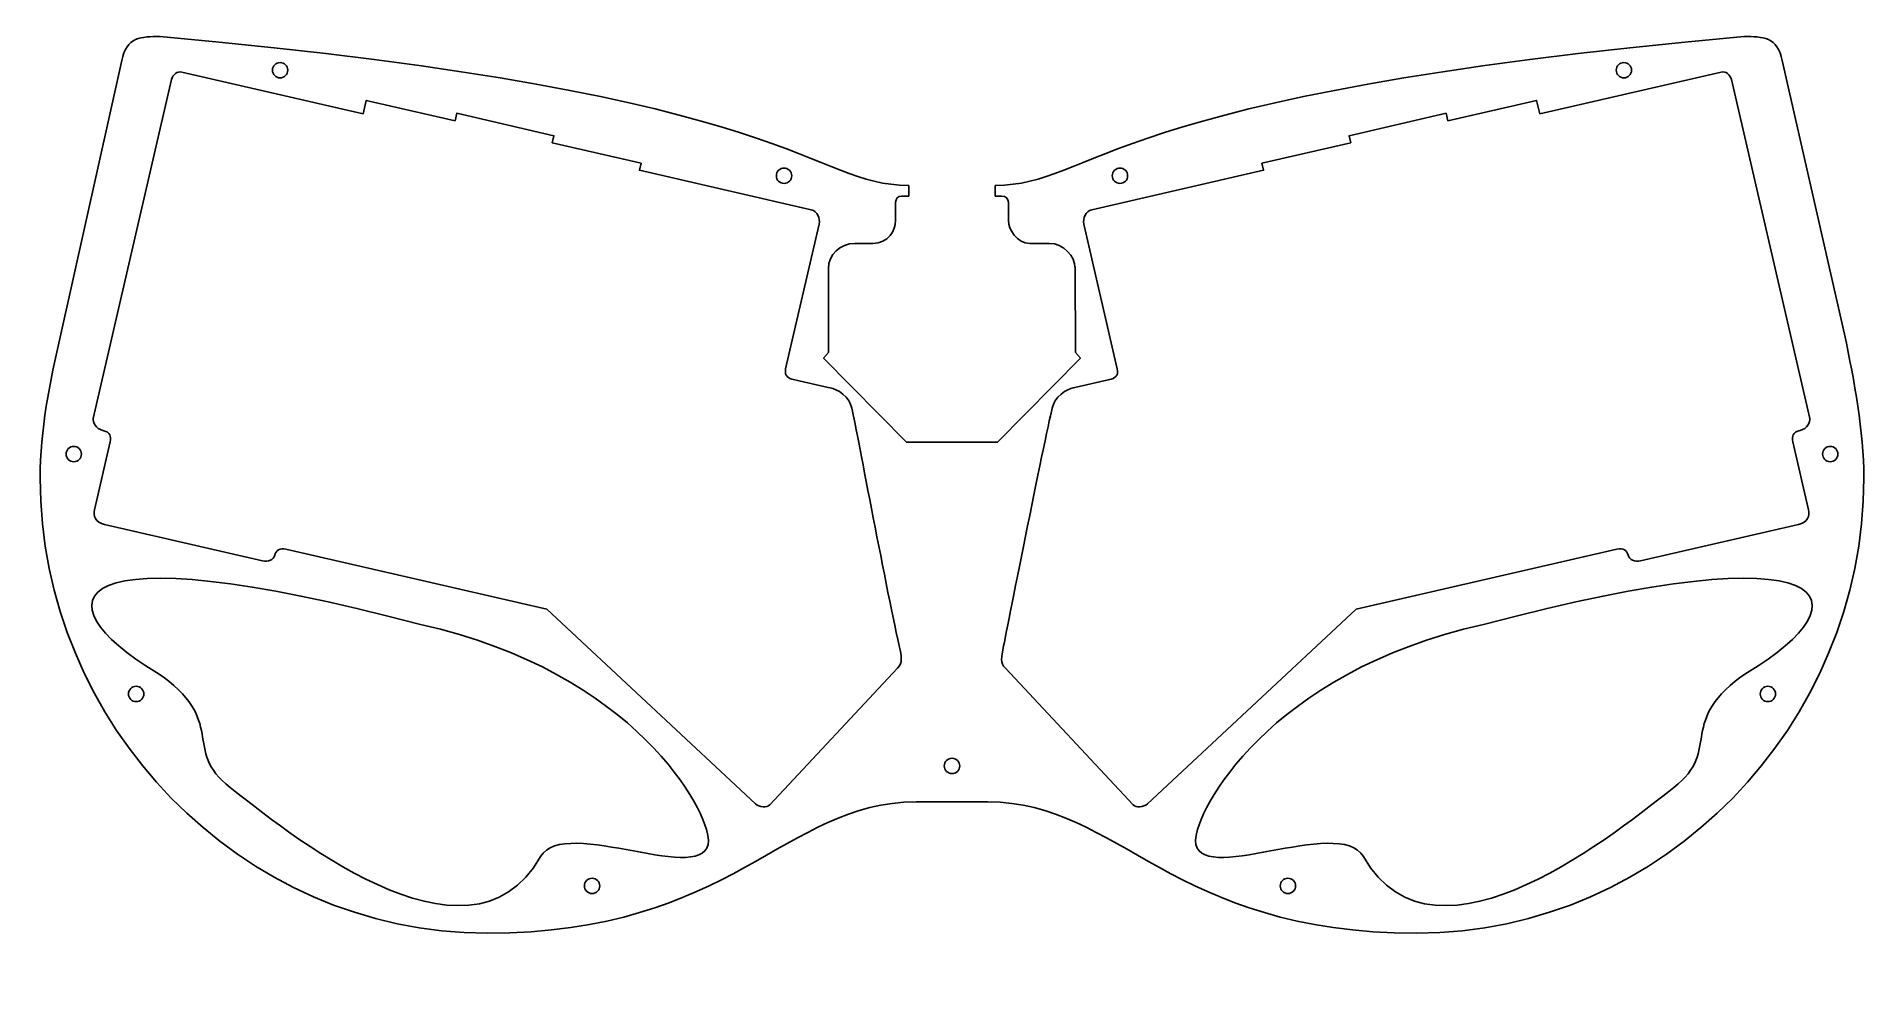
# Model space of a CAD drawing. Extents: x 9 to 391, y -204 to -6.
import ezdxf

# ---------------------------------------------------------------- set-up
doc = ezdxf.new("R2010")
doc.units = 0
doc.layers.add('cut.innerBottom1', color=7, linetype='CONTINUOUS')

msp = doc.modelspace()

# ---------------------------------------------------------------- linework, layer by layer
at = {"layer": 'cut.innerBottom1', "color": 1}
for points in [[(26.999979, -11.079991), (14.291781, -68.079944)], [(385.999674, -68.079944), (372.999684, -11.079991)], [(37.381286, -15.011463), (21.072347, -85.653232)], [(170.682833, -42.19449), (134.874763, -33.927544), (135.212189, -32.465988), (116.699173, -28.191921), (117.036599, -26.730367), (96.818437, -22.06264), (96.458514, -23.621626), (77.964941, -19.388985), (77.293142, -22.173236), (39.536335, -13.45639)], [(229.102951, -42.194482), (264.911013, -33.92754), (264.573575, -32.465988), (283.086578, -28.191918), (282.749165, -26.730365), (302.967319, -22.062637), (303.327262, -23.621623), (321.820835, -19.388982), (322.492613, -22.173236), (360.249428, -13.456387)], [(362.404489, -15.011463), (378.713385, -85.653234)], [(189.497177, -39.329967), (190.999842, -39.329967), (190.999842, -37.079971)], [(208.999824, -37.079968), (208.999824, -39.329967)], [(188.24969, -44.429968), (188.24969, -40.579968)], [(208.999824, -39.329967), (210.279808, -39.329967)], [(211.749265, -40.579968), (211.749794, -44.429965)], [(172.312786, -45.136551), (165.339311, -75.342001)], [(227.47299, -45.136549), (234.446468, -75.342004)], [(179.749692, -49.179961), (183.499691, -49.179961)], [(216.249781, -49.179961), (220.249648, -49.179961)], [(225.664238, -54.35724), (225.749661, -71.929941), (226.749812, -73.07994), (209.499828, -90.579927), (190.499844, -90.579927), (173.249859, -73.07994), (174.249707, -71.929941), (174.249707, -54.429957)], [(166.650792, -77.440806), (174.202153, -79.18418)], [(233.134977, -77.440801), (225.583616, -79.184167)], [(24.557206, -90.562992), (21.295417, -104.691345)], [(23.058366, -88.164352), (23.30196, -88.220588)], [(375.228533, -90.56298), (378.490322, -104.691332)], [(376.727411, -88.164347), (376.483799, -88.220578)], [(23.412556, -107.745882), (56.297519, -115.337974)], [(376.373208, -107.745893), (343.488237, -115.337982)], [(61.225918, -112.883721), (115.547, -125.424733)], [(338.559827, -112.883714), (284.238771, -125.424718)], [(115.547, -125.424733), (159.034733, -165.997188)], [(284.238771, -125.424718), (240.751036, -165.997184)], [(162.070316, -166.184856), (188.662607, -137.686438)], [(237.715456, -166.184851), (211.123179, -137.68643)], [(192.499841, -165.579862), (207.499829, -165.579862)]]:
    msp.add_lwpolyline(points, dxfattribs=at)
for points in [[(34.999975, -6.079994), (30.999976, -6.079994), (27.999979, -6.079994), (26.999979, -11.079991)], [(190.999842, -37.079971), (169.999858, -37.079971), (169.999858, -18.079985), (34.999975, -6.079994)], [(364.999708, -6.079994), (229.999805, -18.079985), (230.069963, -37.079971), (208.999824, -37.079968)], [(372.999684, -11.079991), (371.999688, -6.079994), (368.999696, -6.079994), (364.999708, -6.079994)], [(39.536338, -13.456392), (38.561964, -13.231442), (37.606236, -14.037094), (37.38129, -15.011466)], [(59.99995, -14.679988), (59.116295, -14.679988), (58.399952, -13.963644), (58.399953, -13.079989)], [(58.399953, -13.079989), (58.399953, -12.196335), (59.116295, -11.479991), (59.99995, -11.479991)], [(59.99995, -11.479991), (60.883605, -11.479991), (61.599948, -12.196335), (61.599948, -13.079989)], [(61.599948, -13.079989), (61.599949, -13.963644), (60.883605, -14.679988), (59.99995, -14.679988)], [(338.399706, -13.079989), (338.399706, -12.65564), (338.56828, -12.24867), (338.868343, -11.948612)], [(338.868343, -14.211367), (338.56828, -13.911308), (338.399706, -13.504339), (338.399706, -13.079989)], [(338.868343, -11.948612), (339.168406, -11.648553), (339.575377, -11.479985), (339.999727, -11.479991)], [(339.999727, -14.679988), (339.575377, -14.679994), (339.168405, -14.511426), (338.868343, -14.211367)], [(339.999727, -11.479991), (340.88338, -11.479992), (341.599722, -12.196335), (341.599722, -13.079989)], [(341.599722, -13.079989), (341.599722, -13.963643), (340.88338, -14.679986), (339.999727, -14.679988)], [(360.249428, -13.45639), (361.223823, -13.23144), (362.179522, -14.037097), (362.404489, -15.011466)], [(163.399864, -35.079971), (163.399864, -34.655624), (163.568434, -34.248658), (163.868492, -33.948599)], [(163.868492, -33.948599), (164.16855, -33.648542), (164.575516, -33.479971), (164.999863, -33.479971)], [(164.999863, -33.479971), (165.424209, -33.479971), (165.831174, -33.648542), (166.131232, -33.948599)], [(166.131232, -33.948599), (166.43129, -34.248658), (166.599861, -34.655624), (166.59986, -35.079971)], [(233.399793, -35.079971), (233.399793, -34.655624), (233.568364, -34.248657), (233.868422, -33.948599)], [(233.868422, -33.948599), (234.168481, -33.648541), (234.575447, -33.47997), (234.999794, -33.479971)], [(234.999794, -33.479971), (235.424141, -33.479971), (235.831107, -33.648542), (236.131165, -33.948599)], [(236.131165, -33.948599), (236.431223, -34.248658), (236.599793, -34.655624), (236.599793, -35.079971)], [(164.999863, -36.679969), (164.116208, -36.679969), (163.399864, -35.963625), (163.399864, -35.079971)], [(166.59986, -35.079971), (166.59986, -35.963625), (165.883516, -36.679969), (164.999863, -36.679969)], [(233.868423, -36.211341), (233.568365, -35.911283), (233.399793, -35.504317), (233.399793, -35.079971)], [(234.999794, -36.679969), (234.575448, -36.67997), (234.168482, -36.511399), (233.868423, -36.211341)], [(236.599793, -35.079971), (236.599792, -35.963625), (235.883449, -36.679969), (234.999794, -36.679969)], [(188.24969, -40.579968), (188.240907, -39.82997), (188.747192, -39.329967), (189.497177, -39.329967)], [(210.279808, -39.329967), (211.279806, -39.329967), (211.736713, -39.82997), (211.749265, -40.579968)], [(170.682841, -42.194492), (171.900793, -42.475683), (172.593976, -43.918592), (172.312796, -45.136556)], [(183.499691, -49.179961), (186.749672, -49.179961), (188.24969, -46.429962), (188.24969, -44.429968)], [(211.749794, -44.429965), (211.749794, -46.179962), (213.499779, -49.179961), (216.249781, -49.179961)], [(229.10293, -42.194492), (227.884983, -42.47568), (227.1918, -43.91859), (227.472993, -45.136551)], [(174.249707, -54.429957), (174.249707, -51.554957), (176.66133, -49.179961), (179.749692, -49.179961)], [(220.249648, -49.179961), (223.249665, -49.179961), (225.664238, -51.857241), (225.664238, -54.35724)], [(14.291781, -68.079944), (11.99999, -78.079933), (9.999991, -88.079925), (9.999991, -98.079917)], [(389.999688, -98.079917), (389.999688, -88.079925), (387.999667, -78.079933), (385.999674, -68.079944)], [(165.339318, -75.342004), (165.114366, -76.31637), (165.432831, -77.159621), (166.650797, -77.440811)], [(234.446468, -75.342004), (234.671421, -76.31637), (234.352943, -77.159611), (233.134977, -77.440801)], [(178.999851, -83.079932), (177.999853, -80.079933), (174.999854, -79.329935), (174.202158, -79.184182)], [(220.999816, -83.079932), (221.999816, -80.079933), (224.999813, -79.329935), (225.583616, -79.184167)], [(188.999843, -133.07989), (185.946793, -119.353812), (179.99985, -87.079929), (178.999851, -83.079932)], [(210.749825, -133.07989), (211.499825, -129.079894), (219.911013, -86.907331), (220.999816, -83.079932)], [(21.072347, -85.653239), (20.903635, -86.384012), (21.596814, -87.826924), (23.05837, -88.164357)], [(378.713385, -85.653234), (378.882117, -86.384022), (378.188926, -87.826919), (376.727411, -88.164347)], [(15.399987, -93.079922), (15.399987, -92.196267), (16.11633, -91.479923), (16.999985, -91.479923)], [(16.999985, -91.479923), (17.88364, -91.479923), (18.599984, -92.196267), (18.599984, -93.079922)], [(23.30196, -88.220593), (24.519919, -88.501783), (24.838394, -89.345027), (24.557206, -90.562997)], [(376.483799, -88.220578), (375.26582, -88.501771), (374.947355, -89.345033), (375.228533, -90.56298)], [(381.868323, -91.948544), (382.168386, -91.648485), (382.575358, -91.479917), (382.999708, -91.479923)], [(382.999708, -91.479923), (383.88336, -91.479925), (384.599702, -92.196268), (384.599703, -93.079922)], [(16.999985, -94.679919), (16.11633, -94.679919), (15.399987, -93.963577), (15.399987, -93.079922)], [(18.599984, -93.079922), (18.599984, -93.963577), (17.88364, -94.679919), (16.999985, -94.679919)], [(381.399686, -93.079922), (381.399686, -92.655572), (381.56826, -92.248603), (381.868323, -91.948544)], [(381.868323, -94.211298), (381.56826, -93.911241), (381.399686, -93.504272), (381.399686, -93.079922)], [(382.999708, -94.679919), (382.575358, -94.679925), (382.168386, -94.511358), (381.868323, -94.211298)], [(384.599703, -93.079922), (384.599702, -93.963575), (383.88336, -94.679918), (382.999708, -94.679919)], [(9.999991, -98.079917), (9.999991, -149.442366), (51.787245, -192.929975), (103.149694, -192.92997)], [(296.849862, -192.92997), (348.212302, -192.92997), (389.999688, -149.442369), (389.999688, -98.079917)], [(21.29542, -104.691352), (21.014232, -105.909306), (21.463817, -107.29598), (23.412556, -107.74589)], [(378.490347, -104.691357), (378.771551, -105.909301), (378.321971, -107.295983), (376.373208, -107.745893)], [(89.261826, -128.605379), (14.261891, -108.605397), (9.261894, -123.605383), (34.261874, -138.605376)], [(310.737859, -128.605379), (385.737774, -108.605397), (390.73776, -123.605383), (365.737805, -138.605376)], [(56.297519, -115.337974), (57.515482, -115.619162), (58.658564, -115.113334), (58.883512, -114.138973)], [(58.883512, -114.138973), (59.108466, -113.164602), (60.007956, -112.602533), (61.225918, -112.883726)], [(340.902213, -114.138968), (340.677296, -113.164602), (339.777808, -112.602521), (338.559827, -112.883739)], [(343.488237, -115.337982), (342.270282, -115.619168), (341.127181, -115.113334), (340.902213, -114.138968)], [(149.261784, -173.605351), (149.261784, -167.605348), (134.261788, -138.605371), (89.261826, -128.605379)], [(250.737881, -173.605348), (250.737881, -167.605345), (265.737885, -138.605371), (310.737859, -128.605379)], [(188.66261, -137.686443), (189.749843, -136.579888), (189.499844, -135.329889), (188.999843, -133.07989)], [(211.123156, -137.686438), (209.999827, -136.579888), (210.249826, -135.579888), (210.749825, -133.07989)], [(34.261874, -138.605376), (49.26186, -148.605363), (39.390859, -154.722308), (49.576012, -162.564721)], [(365.737805, -138.605376), (350.737822, -148.60536), (360.608813, -154.722306), (350.42365, -162.564719)], [(28.868604, -144.211251), (28.568546, -143.911193), (28.399975, -143.504226), (28.399976, -143.07988)], [(28.399976, -143.07988), (28.399976, -142.196225), (29.11632, -141.479882), (29.999974, -141.479881)], [(29.999974, -144.67988), (29.575628, -144.67988), (29.168662, -144.511308), (28.868604, -144.211251)], [(29.999974, -141.479881), (30.42432, -141.479881), (30.831286, -141.648451), (31.131344, -141.948509)], [(31.131345, -144.211251), (30.831287, -144.511309), (30.42432, -144.67988), (29.999974, -144.67988)], [(31.131344, -141.948509), (31.431403, -142.248567), (31.599974, -142.655533), (31.599974, -143.07988)], [(31.599974, -143.07988), (31.599975, -143.504227), (31.431404, -143.911193), (31.131345, -144.211251)], [(369.999667, -144.67988), (369.116014, -144.679878), (368.399671, -143.963533), (368.399672, -143.07988)], [(368.399672, -143.07988), (368.399673, -142.196226), (369.116014, -141.479883), (369.999667, -141.479881)], [(369.999667, -141.479881), (370.883321, -141.479883), (371.599663, -142.196226), (371.599663, -143.07988)], [(371.599663, -143.07988), (371.599664, -143.963533), (370.883322, -144.679878), (369.999667, -144.67988)], [(198.399834, -158.079868), (198.399834, -157.196214), (199.116178, -156.47987), (199.999832, -156.47987)], [(199.999832, -159.679866), (199.116178, -159.679865), (198.399834, -158.963522), (198.399834, -158.079868)], [(199.999832, -156.47987), (200.424179, -156.479869), (200.831145, -156.64844), (201.131202, -156.948498)], [(201.131202, -159.211238), (200.831145, -159.511296), (200.424179, -159.679866), (199.999832, -159.679866)], [(201.131202, -156.948498), (201.431262, -157.248556), (201.599832, -157.655522), (201.599832, -158.079868)], [(201.599832, -158.079868), (201.599832, -158.504214), (201.431262, -158.91118), (201.131202, -159.211238)], [(49.576012, -162.564721), (60.181026, -170.730421), (99.261818, -203.605317), (114.261806, -176.969083)], [(350.42365, -162.564719), (339.818651, -170.730421), (300.737862, -203.605315), (285.737853, -176.96908)], [(103.149694, -192.92997), (154.512145, -192.92997), (164.999863, -165.579862), (192.499841, -165.579862)], [(159.034735, -165.997197), (159.896623, -166.709325), (161.414417, -166.803155), (162.070321, -166.184864)], [(207.499829, -165.579862), (234.999804, -165.579862), (245.48741, -192.929973), (296.849862, -192.92997)], [(240.751036, -165.997184), (239.889143, -166.709317), (238.371354, -166.803163), (237.715456, -166.184851)], [(114.261806, -176.969083), (119.261803, -168.308838), (149.261776, -183.605334), (149.261784, -173.605351)], [(285.737853, -176.96908), (280.737867, -168.308836), (250.737881, -183.60533), (250.737881, -173.605348)], [(123.399895, -183.079838), (123.399895, -182.655491), (123.568466, -182.248525), (123.868524, -181.948466)], [(123.868525, -184.211208), (123.568467, -183.91115), (123.399896, -183.504184), (123.399895, -183.079838)], [(123.868524, -181.948466), (124.168583, -181.648408), (124.57555, -181.479837), (124.999896, -181.479837)], [(124.999896, -181.479837), (125.424243, -181.479837), (125.831209, -181.648409), (126.131267, -181.948467)], [(126.599894, -183.079838), (126.599894, -183.963492), (125.883551, -184.679835), (124.999896, -184.679836)], [(126.131267, -181.948467), (126.431324, -182.248525), (126.599894, -182.655492), (126.599894, -183.079838)], [(268.399777, -183.079838), (268.399776, -182.196184), (269.116117, -181.479839), (269.999772, -181.479837)], [(269.999772, -184.679836), (269.116119, -184.679834), (268.399777, -183.963491), (268.399777, -183.079838)], [(269.999772, -181.479837), (270.883426, -181.479839), (271.599769, -182.196184), (271.599768, -183.079838)], [(271.599768, -183.079838), (271.599767, -183.963491), (270.883425, -184.679834), (269.999772, -184.679836)], [(124.999896, -184.679836), (124.57555, -184.679836), (124.168584, -184.511266), (123.868525, -184.211208)]]:
    msp.add_open_spline(points, degree=3, dxfattribs=at)

doc.saveas('drawing.dxf')
